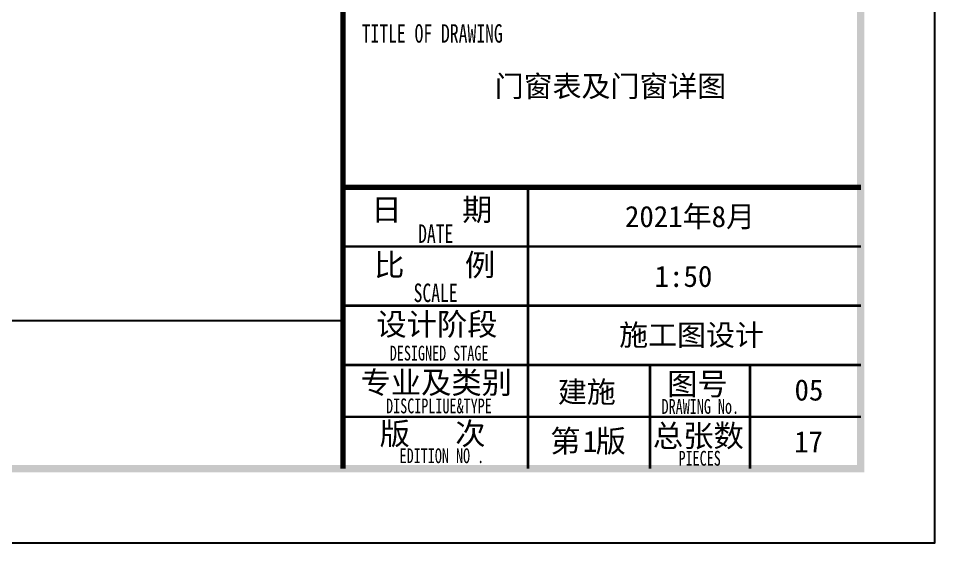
# Model space of a CAD drawing. Extents: x 1188826 to 1909461, y 608442 to 1651179.
# Drawn here: x 1314830 to 1321020, y 1189527 to 1193068 of the extents above; entities that cross this region are included whole.
import ezdxf

# ---------------------------------------------------------------- set-up
doc = ezdxf.new("R2010")
doc.units = 0
doc.header["$LTSCALE"] = 1000
doc.header["$MEASUREMENT"] = 0
doc.layers.add('图框', color=140, linetype='Continuous')
doc.layers.add('图签文字', color=147, linetype='Continuous')
doc.layers.add('图签', color=147, linetype='Continuous', lineweight=18)
doc.styles.add('宋体', font='', dxfattribs={"height": 50})
doc.styles.add('建筑图签-1', font='simhei.ttf', dxfattribs={"width": 0.7})
doc.styles.get('宋体').set_extended_font_data('SimSun')

# ---------------------------------------------------------------- blocks, each defined once
blk = doc.blocks.new('tq123')
at = {"layer": '图框'}
for points, const_width in [([(-6995, 0), (-6995, 57400)], 70), ([(-6995, 3800), (5, 3800)], 70), ([(-4495, 1400), (-4495, 3800)], 35), ([(-6995, 3000), (5, 3000)], 35), ([(-6995, 2200), (5, 2200)], 35), ([(-6995, 1400), (5, 1400)], 35), ([(-6995, 1400), (-495, 1400)], 35), ([(-4495, 0), (-4495, 1400)], 35), ([(-2845, 0), (-2845, 1400)], 35), ([(-2845, 0), (-2845, 1400)], 35), ([(-2845, 0), (-2845, 1400)], 35), ([(-1495, 0), (-1495, 1400)], 35), ([(-6995, 700), (-2845, 700)], 35), ([(-2845, 700), (5, 700)], 35)]:
    blk.add_lwpolyline(points, dxfattribs=dict(at, const_width=const_width))
at = {"layer": '图框', "style": '建筑图签-1', "width": 0.7}
for s, height, p in [('TITLE OF DRAWING', 250, (-6741, 5753)), ('DATE', 250, (-5979, 3049)), ('SCALE', 250, (-6040, 2250)), ('DESIGNED STAGE', 200, (-6362, 1460)), ('DISCIPLIUE&TYPE', 200, (-6412, 747)), ('DRAWING No.', 200, (-2690, 740)), ('EDITION NO .', 200, (-6229, 74)), ('PIECES', 200, (-2461, 40))]:
    blk.add_text(s, height=height, dxfattribs=at).set_placement(p)
at = {"layer": '图签', "color": 2, "style": '宋体'}
for s, height, p in [('2021年8月', 286.7, (-3185, 3262)), ('施工图设计', 286.7, (-3263, 1662)), ('建施', 286.7, (-4091, 893)), ('1', 287, (-3752, 225)), ('17', 286.7, (-899, 219))]:
    blk.add_text(s, height=height, dxfattribs=at).set_placement(p)
at = {"layer": '图签文字', "color": 7, "style": '建筑图签-1'}
for s, p in [('日    期', (-6611, 3349)), ('比    例', (-6573, 2602)), ('设计阶段', (-6543, 1800)), ('专业及类别', (-6757, 1013)), ('图号', (-2614, 994)), ('版   次 ', (-6499, 323)), ('总张数', (-2807, 294)), ('第 版', (-4194, 223))]:
    blk.add_text(s, height=300, dxfattribs=at).set_placement(p)

msp = doc.modelspace()

# ---------------------------------------------------------------- linework, layer by layer
at = {"layer": '图框'}
msp.add_lwpolyline([(1278969.8, 1189527), (1321019.8, 1189527), (1321019.8, 1219227), (1278969.8, 1219227)], close=True, dxfattribs=at)
at = {"layer": '图框', "const_width": 50}
msp.add_lwpolyline([(1280219.8, 1190027), (1320519.8, 1190027), (1320519.8, 1218727), (1280219.8, 1218727)], close=True, dxfattribs=at)
at = {"layer": '图框'}
msp.add_lwpolyline([(1280219.8, 1191027), (1317019.8, 1191027)], dxfattribs=at)

# ---------------------------------------------------------------- block references
at = {"xscale": 0.5, "yscale": 0.5, "zscale": 0.5}
msp.add_blockref('tq123', (1320519.8, 1190027), dxfattribs=at)

# ---------------------------------------------------------------- texts
at = {"layer": '图签', "color": 2, "style": '宋体'}
for s, p in [('门窗表及门窗详图', (1318047.5, 1192537.8)), ('1:50', (1319127.9, 1191254.1)), ('05', (1320073, 1190486.7))]:
    msp.add_text(s, height=143.34, dxfattribs=at).set_placement(p)

doc.saveas('drawing.dxf')
